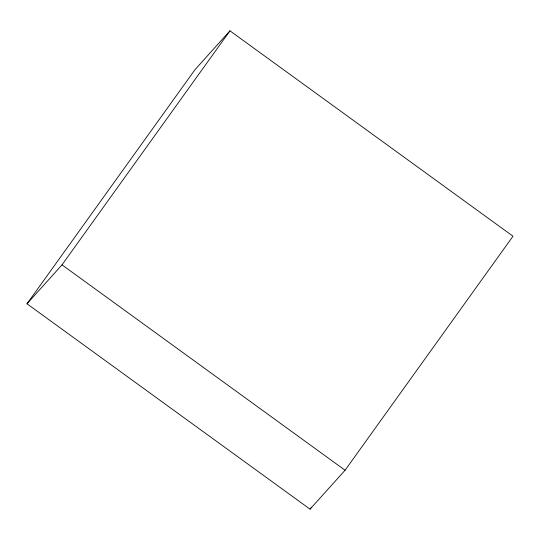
<?xml version="1.0" encoding="UTF-8"?>
<svg xmlns="http://www.w3.org/2000/svg" width="540" height="540" viewBox="0 0 540 540"><rect width="100%" height="100%" fill="white"/><g stroke="black" fill="none" stroke-linecap="round" stroke-linejoin="round"><path stroke-width="0.81" d="M27 303.791L194.933 69.755L229.952 30.827L513 236.21L345.067 470.245L310.048 509.173L27 303.791L62.012 264.863L229.952 30.827M310.048 509.173L311.526 507.114M62.012 264.863L345.067 470.245"/></g></svg>
